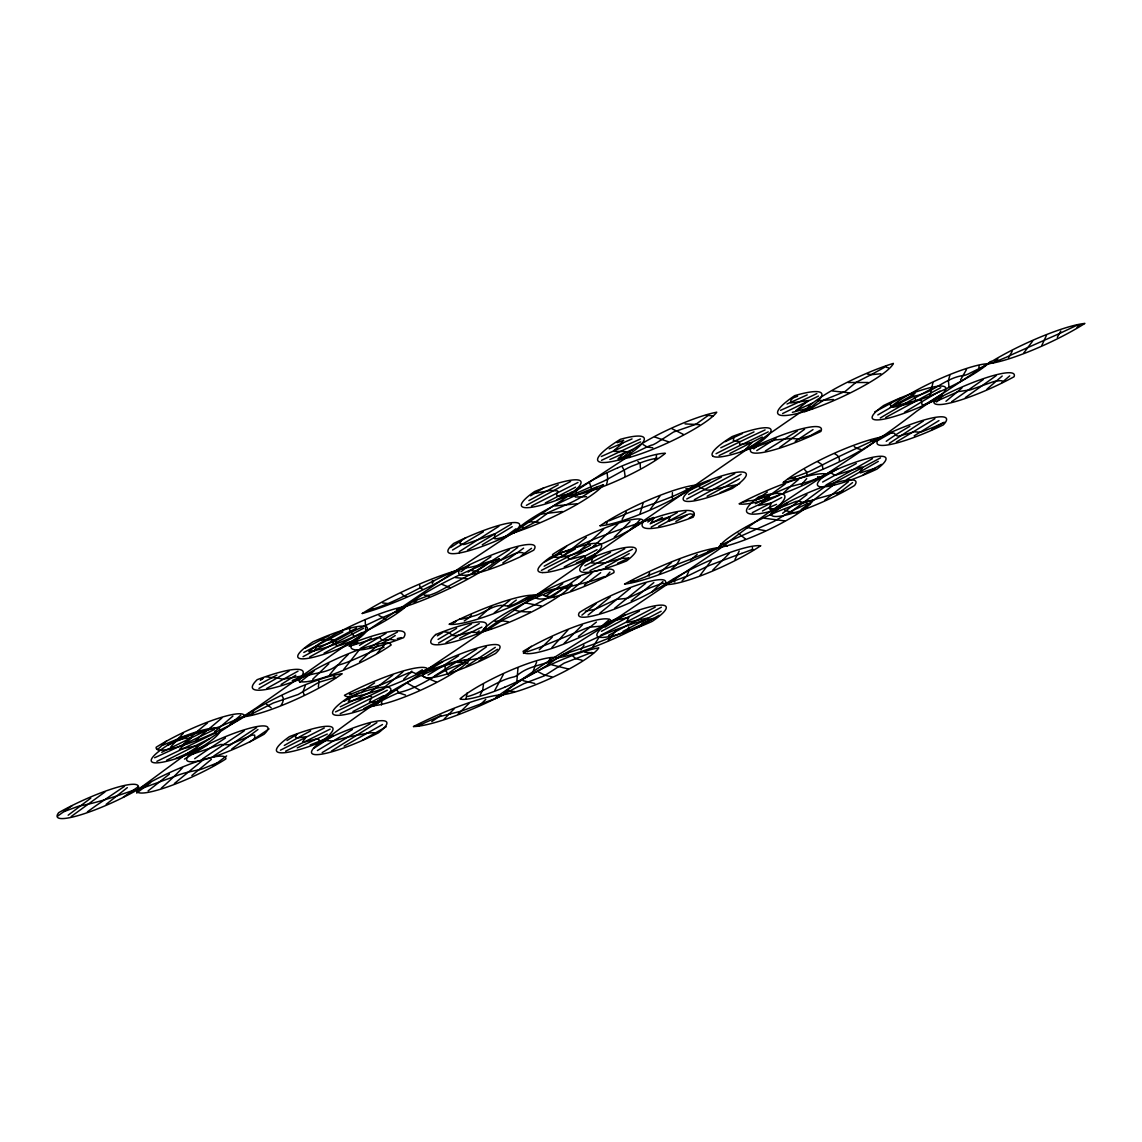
<?xml version="1.0" encoding="UTF-8"?>
<svg xmlns="http://www.w3.org/2000/svg" width="1142" height="1142" viewBox="0 0 1142 1142"><rect width="100%" height="100%" fill="white"/><g stroke="black" fill="none" stroke-linecap="round" stroke-linejoin="round"><path stroke-width="1.5" d="M419.514 584.675L420.285 588.13L422.811 589.358M365.626 630.413L365.226 620.249M483.48 684.358L482.681 690.011L480.225 694.936M378.602 700.745L363.713 708.668M444.966 666.571L445.623 670.254L448.092 674.451M591.727 489.261L589.515 482.738M580.893 649.941L584.033 645.173M746.725 501.381L743.413 502.052M672.352 498.24L672.395 492.587M522.679 527.033L523.893 528.432M640.377 467.977L640.162 463.623L637.878 461.568M1012.183 351.308L1008.586 357.589M822.939 468.677L822.112 464.708L817.772 461.768M548.117 664.615L549.959 658.063M628.7 626.887L628.143 630.555M532.572 672.881L536.64 661.96M688.697 571.428L686.756 575.939L682.131 580.778M640.134 513.486L643.06 503.179M930.188 395.089L932.886 382.77M812.49 409.022L812.076 407.751L809.963 407.023M517.983 668.099L516.841 681.232M333.264 643.803L332.95 641.262L330.68 638.092M673.166 579.422L673.423 581.264A37.572 6.524 -24.8 0 0 674.908 581.949M384.568 644.559L377.288 653.153M576.653 490.061L575.953 494.457M606.53 484.493L607.101 482.352A468.049 81.282 -24.8 0 0 607.601 477.442L607.159 473.302M349.994 692.68L350.037 694.008L351.55 693.893M471.232 615.081L470.861 615.838A18.458 3.198 -24.8 0 1 468.834 617.836L464.237 620.962M1077.049 327.354L1079.79 324.87M544.491 591.071L537.354 596.524M252.268 714.421L253.453 711.566M806.837 474.472L806.794 472.074L804.61 469.619M381.856 698.861L381.499 704.957M679.747 559.394L676.649 564.662L671.624 569.173M503.479 674.208L494.729 690.539M1046.486 335.305L1041.804 345.469M502.937 538.353L515.956 528.803M817.615 476.799L817.658 477.684L819.471 476.714M735.005 559.466L739.202 551.072M949.873 375.204L948.388 380.686L948.988 386.71M966.532 369.48L960.55 379.858M599.107 637.279L593.012 646.7M305.414 685.314L303.044 691.552L304.143 695.035M319.018 681.032L318.361 687.07M313.879 651.126L317.105 646.129M296.206 734.948L295.45 737.09L296.52 737.918A15.003 2.612 -24.8 0 0 297.934 737.875L306.47 736.633L302.701 741.715L303.158 742.371L315.363 739.231A13.447 2.341 -24.8 0 1 317.305 738.945L319.003 739.531L319.146 741.543A27.394 4.754 -24.8 0 0 319.375 741.9L319.974 742.486A57.114 9.921 -24.8 0 0 321.816 754.134A57.114 9.921 -24.8 0 0 378.445 732.836A57.114 9.921 -24.8 0 0 376.603 721.187A57.114 9.921 -24.8 0 0 319.974 742.486A63.695 11.063 -24.8 0 1 289.454 736.633A63.695 11.063 -24.8 0 1 319.974 742.486L324.656 740.83A7.038 1.228 -24.8 0 1 325.884 740.516L332.893 741.087L345.055 737.775A32.233 5.596 -24.8 0 1 347.411 737.132L366.496 733.378M659.99 496.071L650.412 509.175M622.105 519.339L626.273 511.944M733.949 437.429L733.292 440.555L739.388 441.511L739.773 444.581L751.893 442.596L744.998 449.877L753.463 447.693A9.992 1.742 -24.8 0 0 754.591 447.378L773.191 440.598A16.131 2.798 -24.8 0 1 775.732 439.898L791.32 438.428L797.844 438.985A22.483 3.911 -24.8 0 0 799.586 438.771L810.963 435.53M465.907 699.247L467.135 692.966M630.527 452.632L629.413 457.571M616.08 630.313L608.329 640.434M700.189 575.24L711.323 560.565M606.545 524.149L607.258 522.165L604.875 522.651M978.694 370.065L979.094 365.597M183.32 733.235L170.857 746.754M645.487 621.733L641.818 623.247M793.376 397.801L797.573 396.288M662.888 581.563L651.511 592.255M411.819 671.111L403.569 679.419M891.174 403.197L890.917 403.554A37.386 6.495 -24.8 0 0 890.246 405.096L891.902 406.495A17.758 3.083 -24.8 0 0 893.415 406.424L917.183 400.285A26.766 4.654 -24.8 0 1 919.91 400.185C923.378 399.986 920.209 404.896 923.079 404.882A5.51 0.956 -24.8 0 0 924.549 404.568L934.199 400.514A61.254 10.635 -24.8 0 1 990.785 376.289A61.254 10.635 -24.8 0 1 1014.025 376.774A61.254 10.635 -24.8 0 1 957.453 400.999A61.254 10.635 -24.8 0 1 934.199 400.514A57.057 9.907 -24.8 0 1 879.597 419.771A57.057 9.907 -24.8 0 1 883.722 405.467A57.057 9.907 -24.8 0 1 938.339 386.196A57.057 9.907 -24.8 0 1 934.199 400.514L934.713 401.527L936.511 401.242L958.109 391.649L970.586 389.779L993.283 381.756A21.812 3.783 -24.8 0 1 996.352 381.014L1000.592 380.671A40.056 6.952 -24.8 0 1 1002.476 381.128L1003.133 381.899M1032.668 341.058L1023.789 352.964M358.617 650.726L343.828 669.312M801.399 484.765L806.737 478.598M649.684 572.813L648.313 575.268L649.341 576.025M898.483 403.84L911.644 397.23A11.748 2.041 -24.8 0 1 914.771 396.017C933.228 393.062 945.89 377.103 964.747 375.347A13.661 2.37 -24.8 0 0 968.073 374.105L984.161 366.082A23.083 4.011 -24.8 0 0 986.36 364.783L991.327 361.343L930.944 401.356A716.391 124.407 -24.8 0 0 916.612 411.277C855.244 459.141 786.338 496.128 725.398 544.463A389.051 67.564 -24.8 0 1 716.548 551.029L620.62 615.809A597.252 103.708 -24.8 0 1 609.243 623.047L554.826 657.121A419.143 72.788 -24.8 0 0 543.82 664.244L497.498 696.22M432.218 583.434L433.832 580.693L432.247 580.65M460.968 541.18L460.098 542.621A36.073 6.267 -24.8 0 0 460.026 543.735L463.495 544.548A16.288 2.826 -24.8 0 0 465.551 544.12L494.986 533.728L494.358 538.453A18.001 3.126 -24.8 0 0 496.242 538.767L498.74 538.367A21.141 3.669 -24.8 0 0 503.122 537.154L505.235 536.426A15.431 2.684 -24.8 0 0 508.575 535.127L515.356 532.129A29.92 5.196 -24.8 0 0 518.696 530.616L521.023 529.517A94.087 16.345 -24.8 0 0 523.222 528.446L535.498 521.908A18.086 3.141 -24.8 0 0 537.953 520.267L549.074 512.158L568.416 503.779A24.639 4.282 -24.8 0 0 574.583 500.824L581.992 496.784A46.451 8.065 -24.8 0 0 591.841 490.56L594.397 488.676M454.259 708.725L444.152 719.046M531.344 646.272L523.436 653.424M1057.292 337.29L1060.804 331.066M539.252 649.898L552.228 637.207M468.905 703.529L457.999 714.135M166.546 740.93L160.037 747.353A71.518 12.419 -24.8 0 1 157.31 749.552M885.892 365.768L885.749 367.096L888.39 367.795M758.602 445.08L753.734 448.949M420.841 723.6L418.186 725.227M582.391 624.96L564.276 643.217M997.88 358.988L994.282 361.814M552.029 647.414L568.017 629.899M697.177 554.412L690.496 560.08M581.906 615.138L596.224 603.476M182.563 767.61L179.451 770.993A430.534 74.758 -24.8 0 1 161.322 788.123M240.719 715.263L229.642 724.528M614.268 537.211L630.027 521.623M712.722 570.186L729.424 553.27M350.48 697.99L348.339 701.673L369.337 696.292A15.032 2.612 -24.8 0 1 370.822 696.206L371.849 697.234L369.437 702.159A13.504 2.341 -24.8 0 0 370.322 702.416L379.23 701.416L373.848 705.699A61.868 10.749 -24.8 0 1 334.306 714.863A61.868 10.749 -24.8 0 1 349.623 696.663A61.868 10.749 -24.8 0 1 389.151 687.513A61.868 10.749 -24.8 0 1 373.848 705.699A56.986 9.893 -24.8 0 0 428.179 686.727A56.986 9.893 -24.8 0 0 469.933 659.177A56.986 9.893 -24.8 0 0 415.588 678.162A56.986 9.893 -24.8 0 0 373.848 705.699L377.031 703.415A13.661 2.37 -24.8 0 1 378.958 702.23L387.067 697.99A44.724 7.766 -24.8 0 1 394.689 694.422L395.803 693.922A38.071 6.609 -24.8 0 1 399.129 692.48C421.769 687.541 438.499 670.939 460.197 664.587A60.74 10.549 -24.8 0 1 463.167 663.902M397.302 638.578L401.484 637.607M692.18 516.627L692.723 515.913L689.04 518.211M396.759 612.455L397.573 610.784L396.645 609.014M328.839 663.716L312.722 679.219M824.695 500.282L848.278 481.881M943.007 395.703L936.597 401.984M630.455 529.531L637.422 522.536A221.248 38.414 -24.8 0 0 639.763 519.953M214.696 731.594L232.911 716.077M494.243 612.869L509.86 600.235M359.616 661.589L368.78 653.11A394.504 68.506 -24.8 0 1 373.334 649.113L377.888 645.273M645.658 623.032L646.543 622.176A36.644 6.367 -24.8 0 0 648.042 620.234L647.771 618.379A16.031 2.784 -24.8 0 0 646.615 618.265L627.058 622.547A12.434 2.156 -24.8 0 1 626.487 622.147L628.814 617.379L610.956 621.177A60.241 10.464 -24.8 0 0 580.165 624.774A60.241 10.464 -24.8 0 0 523.122 651.311A60.241 10.464 -24.8 0 0 553.913 647.714A60.241 10.464 -24.8 0 0 610.956 621.177A57.942 10.064 -24.8 0 1 661.346 605.117A57.942 10.064 -24.8 0 1 652.168 621.391A57.942 10.064 -24.8 0 1 601.777 637.436A57.942 10.064 -24.8 0 1 610.956 621.177L603.19 625.388A4.111 0.714 -24.8 0 1 601.277 626.116L589.586 627.172A15.388 2.669 -24.8 0 0 587.059 627.886L543.107 646.001A51.319 8.908 -24.8 0 1 534.27 649.341L526.99 651.825M578.723 551.872L603.604 529.303M961.921 387.995L945.976 401.285M370.993 691.738L392.748 675.15M211.356 759.373L191.87 775.532M429.007 596.524L428.835 595.353L424.267 595.239M516.284 600.007L507.905 606.359M491.717 606.288L478.469 618.136M707.869 415.688L696.763 423.639A7.009 1.213 -24.8 0 1 693.422 425.167L673.509 432.033L656.436 442.968A18.243 3.169 -24.8 0 1 652.639 444.966C649.341 444.224 600.606 472.331 625.445 452.403A15.174 2.641 -24.8 0 0 625.716 451.604L613.525 451.347A10.107 1.756 -24.8 0 1 613.911 450.533L623.404 442.425L619.706 441.326M617.836 524.178L593.112 546.69M1009.714 375.875L1001.905 382.57M523.621 548.16L502.837 562.963M496.542 696.748L495.414 698.062L497.498 697.091M596.409 622.047L578.437 636.451M852.603 482.581L837.172 494.4M299.647 682.345L313.979 671.096M528.589 597.523L525.463 598.865M610.271 596.909L588.059 615.067M775.989 438.514L756.775 450.605M761.086 497.441L760.872 497.584A23.654 4.111 -24.8 0 0 760.344 497.941L759.244 498.697M566.575 546.347L552.885 557.524M570.529 591.171L591.856 573.098M920.309 407.451L941.679 394.204M987.073 389.065L1002.205 376.018M653.838 582.577L631.183 600.892M383.969 687.627L402.855 671.953M654.609 460.04L656.293 457.842L656.507 455.13M257.949 729.524L231.769 749.009M586.331 537.382L563.52 555.512M202.191 760.729L174.383 783.54M609.971 572.113L605.703 576.739M614.624 608.286L645.673 583.319M600.678 572.67L584.304 585.061M834.773 484.022L801.113 509.618M599.935 613.111L630.141 588.415M782.584 513.315L806.994 494.643M105.035 791.906L71.247 816.473M221.919 717.99L200.421 736.062A524.321 91.046 -24.8 0 0 196.181 739.888M422.297 669.783L416.516 673.323M127.333 787.637L106.206 804.296M169.444 774.09L148.103 790.892M68.163 815.217L90.775 798.144M562.735 583.662L550.601 592.698A257.121 44.652 -24.8 0 1 545.405 596.324M137.468 790.036L185.161 754.876L256.222 707.94L336.904 651.383L448.62 575.397L560.679 501.024A718.789 124.821 -24.8 0 1 572.613 493.101L629.428 455.701L621.591 459.241A68.991 11.977 -24.8 0 0 620.32 439.342A68.991 11.977 -24.8 0 0 621.591 459.241A59.627 10.349 -24.8 0 0 676.15 438.856A59.627 10.349 -24.8 0 0 716.748 412.205A59.627 10.349 -24.8 0 0 662.189 432.59A59.627 10.349 -24.8 0 0 621.591 459.241M212.583 766.382L226.644 755.876M150.601 782.57L136.683 793.033M785.253 483.994L764.441 499.254M249.57 742.086L269.055 728.896M531.53 548.331L521.109 555.897M609.457 619.464L601.035 626.801M580.065 576.51L552.671 596.338M563.506 655.337L567.988 653.481M431.776 721.587L441.112 715.235M488.676 568.959L517.74 547.446M297.634 733.835L286.999 740.516M824.11 487.32L788.651 513.472M767.338 492.002L755.79 500.282M779.543 447.507L804.596 429.249M795.203 441.354L813.018 429.606M466.293 666.3L495.3 647.343M72.16 805.624L57.671 816.102M333.621 735.448L313.922 748.253M806.323 409.921L807.351 409.064L802.426 411.62M395.232 635.552L388.508 639.834A14.889 2.584 -24.8 0 1 384.169 642.047L382.313 642.903M485.778 699.404L480.868 704.171M123.108 797.302L138.539 786.553M787.595 502.68L769.851 515.213M468.092 572.113L490.974 556.739M965.375 397.602L996.052 375.761M202.405 758.959L244.231 730.851M449.391 672.609L486.335 646.929M465.907 537.639L450.633 547.589M442.625 632.597L437.315 635.837M647.799 522.037L651.311 519.382L648.899 520.638M951.7 401.67L983.262 379.558M213.754 755.99L256.565 727.625M497.427 649.313L478.983 660.947M374.276 704.171C481.796 634.638 585.746 559.937 691.51 487.862A726.298 126.12 -24.8 0 1 700.574 481.424L801.099 411.877L804.496 410.007L804.839 411.491L809.335 409.521L823.982 400L845.151 391.463L855.943 382.427L868.662 375.918A25.909 4.497 -24.8 0 0 871.66 374.419L884.365 367.41M596.438 556.011L593.141 558.081A12.591 2.184 -24.8 0 1 589.286 560.122L586.403 561.45M838.157 468.62L819.942 479.012M561.65 552.742L544.606 561.964M889.29 443.367L923.478 420.97M765.397 450.904L797.344 430.991M459.37 551.6L498.94 526.262M804.839 411.491A62.682 10.892 -24.8 0 0 893.372 363.399A62.682 10.892 -24.8 0 0 804.839 411.491A71.875 12.476 -24.8 0 0 794.675 395.66A71.875 12.476 -24.8 0 0 804.839 411.491L810.406 407.608L792.362 412.333M124.521 786.31L96.528 805.281A448.763 77.927 -24.8 0 0 87.406 811.834M295.821 675.207L281.118 684.486M476.699 649.127L434.417 676.021M512.201 526.69L482.267 544.777M472.274 573.27L509.489 549.616M207.644 744.955L184.476 759.102M938.952 420.584L914.2 435.83M260.376 680.318L263.431 678.148L261.19 679.062M386.053 633.296L360.33 648.485M322.172 752.592L370.136 723.728M453.445 622.947L456.429 620.977L453.16 622.747M934.913 418.729L896.384 441.983M374.619 682.887L371.307 685.014A45.88 7.965 -24.8 0 0 361.5 692.751M442.796 661.775L422.369 673.866M376.903 722.615L331.494 751.051M359.544 645.33L364.012 642.546A149.788 26.009 -24.8 0 1 366.354 641.119L371.421 638.092M604.846 627.272L611.498 623.161A201.663 35.017 -24.8 0 1 624.888 615.11M530.573 495.828L543.778 487.848M878.312 461.368L846.408 479.711M483.394 531.772L452.546 550.03M317.39 750.537L352.378 729.51M467.535 550.144L511.43 524.05M296.606 679.262L298.533 677.92L292.266 680.504M931.601 429.763L944.234 422.197M675.85 521.48L686.913 515.071M634.224 580.579L630.227 581.663M825.994 485.022L872.517 458.641M289.069 671.111L258.934 688.412M362.556 740.23L386.182 726.783M881.396 464.366L871.175 470.304A215.367 37.401 -24.8 0 1 864.637 473.973L863.209 474.758M596.638 487.406L595.496 488.562L596.538 489.504M438.071 639.434L456.6 628.4M266.728 688.455L298.019 671.168M741.301 451.675L758.16 443.324M438.499 643.046L471.432 624.003M650.155 523.864L662.474 517.34M338.446 649.341L360.701 636.736M446.022 642.646L479.24 623.603M878.426 440.212L891.988 432.461M877.813 414.931L915.056 393.505M629.213 553.585L605.388 567.103M324.185 653.124L362.257 632.54M659.12 615.281L637.464 627.443M545.362 502.894L575.611 487.163M820.17 430.277L811.22 435.159M382.527 724.542L344.142 746.126M575.44 548.945L544.163 566.204M651.197 527.104L677.163 512.63M639.349 611.141L601.42 631.312M357.303 642.318L353.849 644.459L357.931 642.775M528.874 500.624L558.252 484.793M259.334 684.358L276.892 675.093M721.373 477.128L688.54 494.457M822.64 482.038L856.314 463.538M305.085 648.242L328.867 635.694M595.681 545.376L548.331 570.615M564.262 566.903L597.066 549.687M610.542 552.414L584.818 565.818M734.72 473.673L686.742 498.997M694.322 499.725L741.115 474.273M762.471 511.002L764.141 510.089A21.455 3.726 -24.8 0 1 772.877 505.892L776.546 504.379M570.615 481.453L526.391 505.335M900.224 398.272L874.701 411.934M885.692 417.458L940.765 387.68M303.03 656.679L356.461 628.1M685.928 511.816L658.534 526.419M303.801 652.453L342.943 631.911M830.805 484.536L880.539 457.856M624.745 548.831L583.462 570.201M762.271 437.015L729.924 453.46M352.935 711.523L383.569 695.706M572.285 491.745L557.082 499.454M608.558 635.38L661.375 607.201M622.918 631.412L661.147 611.255M531.487 506.034L577.995 482.452M617.165 442.696L623.732 440.255M209.657 738.588L166.618 760.272M707.084 496.213L713.593 492.773A310.553 53.931 -24.8 0 0 739.374 478.826M822.897 464.694L810.006 471.161A20.77 3.612 -24.8 0 1 806.766 472.56L798.9 475.557A39.485 6.852 -24.8 0 1 792.591 477.57L790.735 478.084M655.18 607.173L600.606 635.352M720.802 447.778L754.02 431.876M752.307 512.672L781.699 497.541M344.013 701.316L352.764 696.62A100.853 17.515 -24.8 0 0 358.631 693.294M340.259 706.798L371.964 691.381M285.643 751.179L330.152 729.153M280.432 750.18L324.271 728.025M818.486 396.06L782.613 413.547M719.089 455.572L768.238 431.876M720.131 492.73L739.659 483.566M632.411 549.302L590.057 570.615M541.422 570.372L575.739 552.899A482.024 83.709 -24.8 0 0 590.457 545.205M340.216 713.65L387.281 690.211M156.868 761.357L216.338 732.507M161.736 752.293L205.06 731.094M779.386 495.171L748.981 509.261M755.362 503.693L769.522 497.155M725.227 441.668L733.878 437.5A165.761 28.778 -24.8 0 1 742.414 433.517M942.892 422.925L938.653 424.938A41.169 7.152 -24.8 0 1 934.156 426.965L922.236 431.605A10.606 1.841 -24.8 0 1 919.824 432.204L914.271 431.79L898.74 436.173L896.784 435.744L894.029 433.075L890.36 433.075A6.624 1.156 -24.8 0 0 888.576 433.632L880.325 437.286A64.58 11.22 -24.8 0 1 783.055 482.595A64.58 11.22 -24.8 0 1 880.325 437.286A62.039 10.778 -24.8 0 1 943.249 424.938A62.039 10.778 -24.8 0 1 880.325 437.286L847.707 452.432A119.253 20.713 -24.8 0 0 822.854 464.694M601.534 460.326L640.605 441.911M617.465 563.377L628.957 558.038M335.505 711.894L383.883 688.954M632.026 438.928L609.186 448.849M709.81 480.739L690.525 489.932M807.208 394.889L787.009 404.011M387.566 603.504L382.641 602.947M1077.791 324.87L1063.145 331.794A70.219 12.191 -24.8 0 0 1059.976 333.336L1012.854 354.177A69.705 12.105 -24.8 0 1 1006.116 357.332L993.997 362.385A10.949 1.899 -24.8 0 1 991.813 363.056L988.073 363.741A59.584 10.349 -24.8 0 0 939.152 379.115A59.584 10.349 -24.8 0 0 890.346 407.294A59.584 10.349 -24.8 0 0 939.266 391.906A59.584 10.349 -24.8 0 0 988.073 363.741A69.248 12.02 -24.8 0 0 1084.9 323.414A69.248 12.02 -24.8 0 0 988.073 363.741M163.049 745.112L181.021 737.632L217.837 727.326A13.233 2.298 -24.8 0 0 220.849 726.226L240.234 717.733A6.081 1.056 -24.8 0 1 241.547 717.304L250.526 714.564L273.266 703.001L298.248 694.45L316.862 683.473A8.28 1.442 -24.8 0 1 320.131 681.917L333.978 677.777M297.248 747.939L327.283 734.063M167.817 745.226L189.729 735.391A281.646 48.906 -24.8 0 1 195.696 732.807M576.396 563.049L589.971 556.554A147.718 25.652 -24.8 0 0 595.296 553.899M175.911 758.431L203.861 746.14M601.292 456.5L640.419 438.999M609.871 459.498L632.711 449.406M812.462 403.083L795.76 410.692L808.607 400.514L791.178 402.869A24.61 4.268 -24.8 0 1 790.521 402.526L790.892 400.371A39.113 6.795 -24.8 0 1 792.705 398.287M805.695 504.379L791.463 511.116A21.941 3.811 -24.8 0 0 788.665 512.658L776.403 520.024A19.585 3.397 -24.8 0 1 773.591 521.551L724.156 543.521A8.351 1.456 -24.8 0 0 722.443 544.534L718.703 547.618A80.368 13.961 -24.8 0 0 624.517 584.104A80.368 13.961 -24.8 0 0 718.703 547.618A57.528 9.992 -24.8 0 0 774.733 526.705A57.528 9.992 -24.8 0 0 812.904 500.225L815.831 499.168A31.947 5.553 -24.8 0 1 818.514 498.283L828.935 495.371A72.703 12.619 -24.8 0 0 831.362 494.686L843.324 490.974M216.652 763.17L202.505 768.809A20.356 3.54 -24.8 0 1 199.879 769.608L188.744 771.963A35.616 6.181 -24.8 0 0 173.827 776.717L142.436 788.166A31.248 5.425 -24.8 0 0 139.695 789.136L136.726 790.235A58.171 10.107 -24.8 0 1 78.141 815.588A58.171 10.107 -24.8 0 1 58.713 812.647A58.171 10.107 -24.8 0 1 117.298 787.281A58.171 10.107 -24.8 0 1 136.726 790.235A58.099 10.092 -24.8 0 0 167.903 786.781A58.099 10.092 -24.8 0 0 225.859 758.945A58.099 10.092 -24.8 0 0 194.682 762.399A58.099 10.092 -24.8 0 0 136.726 790.235L134.927 789.993A6.138 1.071 -24.8 0 0 133.8 790.221C116.227 796.117 98.583 802.426 80.44 805.795A14.96 2.598 -24.8 0 0 78.227 806.309L64.152 811.548M310.196 744.969L324.842 739.045M349.309 694.736L363.499 689.254L376.96 686.014A21.798 3.783 -24.8 0 0 382.299 684.272L408.665 672.852L412.719 672.253L417.187 674.251L427.722 668.927A57.985 10.064 -24.8 0 1 485.25 645.915A57.985 10.064 -24.8 0 1 495.557 653.452A57.985 10.064 -24.8 0 1 438.028 676.464A57.985 10.064 -24.8 0 1 427.722 668.927A68.606 11.92 -24.8 0 0 344.441 695.292A68.606 11.92 -24.8 0 0 427.722 668.927L427.75 670.325A6.823 1.185 -24.8 0 0 428.593 670.311L455.016 661.661A28.564 4.953 -24.8 0 1 458.37 660.933L466.022 660.419A53.103 9.222 -24.8 0 0 467.649 660.262L475.7 658.905A148.389 25.766 -24.8 0 1 477.57 658.577L485.921 657.321M608.814 520.938L622.847 515.242A24.981 4.34 -24.8 0 0 625.944 513.843C647.228 505.192 669.269 499.497 689.654 488.262A50.048 8.693 -24.8 0 0 693.48 486.62L695.664 485.65A39.513 6.866 -24.8 0 1 697.091 485.036A60.269 10.464 -24.8 0 1 742.628 472.046A60.269 10.464 -24.8 0 1 732.422 488.391A60.269 10.464 -24.8 0 1 686.884 501.395A60.269 10.464 -24.8 0 1 697.091 485.036L697.334 485.521A39.299 6.823 -24.8 0 0 697.805 486.049L705.099 489.747A47.25 8.208 -24.8 0 0 713.436 489.461L723.999 487.106A102.466 17.787 -24.8 0 1 728.91 486.121L735.248 485.065M874.743 468.377L860.269 472.931L859.897 471.846L862.867 467.435L861.339 467.078L836.272 474.958A14.061 2.441 -24.8 0 1 834.645 475.101L830.919 472.874A6.695 1.156 -24.8 0 0 829.948 473.045L826.451 474.073A73.787 12.819 -24.8 0 1 739.102 503.793A73.787 12.819 -24.8 0 1 826.451 474.073A59.284 10.292 -24.8 0 1 878.284 456.4A59.284 10.292 -24.8 0 1 876.942 469.105A59.284 10.292 -24.8 0 1 825.109 486.777A59.284 10.292 -24.8 0 1 826.451 474.073L821.426 476.585A14.018 2.441 -24.8 0 1 818.942 477.713L811.562 480.582A39.77 6.909 -24.8 0 1 804.967 482.738L804.068 482.995A33.475 5.81 -24.8 0 1 801.513 483.68L788.865 487.006L767.253 496.185A26.095 4.539 -24.8 0 1 760.8 498.44L754.22 500.139A42.768 7.423 -24.8 0 1 748.924 500.796L747.125 500.667M604.603 576.553L591.513 581.078A23.768 4.125 -24.8 0 1 589.229 581.663L565.005 587.845L556.996 588.687A39.956 6.938 -24.8 0 0 554.998 588.972A45.395 7.88 -24.8 0 0 549.673 590.171L541.95 592.598A12.619 2.184 -24.8 0 0 539.738 593.483L535.47 595.367A78.984 13.718 -24.8 0 0 449.092 624.26A78.984 13.718 -24.8 0 0 535.47 595.367A63.695 11.063 -24.8 0 1 613.882 572.67A63.695 11.063 -24.8 0 1 535.47 595.367C525.034 595.239 516.726 606.673 506.034 605.917C494.572 602.862 483.851 613.968 472.717 616.266A20.599 3.569 -24.8 0 1 469.933 617.194L462.881 618.85A38.4 6.666 -24.8 0 1 459.555 619.107M624.788 456.586L618.193 458.599M461.339 569.073L462.21 568.745M631.24 582.42L645.016 577.038A25.995 4.511 -24.8 0 0 648.185 575.625C669.854 566.575 692.123 559.494 713.522 549.488A45.609 7.923 -24.8 0 1 717.419 548.074L718.703 547.618A57.528 9.992 -24.8 0 1 756.875 521.137A57.528 9.992 -24.8 0 1 812.904 500.225L803.954 502.808L799.057 501.138L795.96 501.438L776.274 509.175A32.19 5.596 -24.8 0 0 773.163 510.574L772.577 510.845A80.383 13.961 -24.8 0 0 758.83 496.713A80.383 13.961 -24.8 0 0 772.577 510.845A56.857 9.878 -24.8 0 0 794.675 512.672A56.857 9.878 -24.8 0 0 854.53 485.507A56.857 9.878 -24.8 0 0 832.432 483.68A56.857 9.878 -24.8 0 0 772.577 510.845L773.419 509.589A10.307 1.784 -24.8 0 0 773.462 509.246L769.108 507.79L771.464 502.98L758.502 505.478L767.838 497.598A10.021 1.742 -24.8 0 0 768.195 496.756L761.371 497.227M752.321 549.502L741.672 553.427M707.84 551.6L710.838 550.615A6.838 1.185 -24.8 0 1 712.294 550.33M467.606 696.534C484.137 692.238 497.37 680.332 514.185 676.835A6.224 1.085 -24.8 0 0 517.24 675.436C530.302 663.916 548.574 665.586 562.007 655.18A7.337 1.27 -24.8 0 1 563.763 654.337L591.442 645.016A47.521 8.251 -24.8 0 0 597.166 642.86L627.072 630.884A47.122 8.18 -24.8 0 0 630.127 629.613L637.379 626.43A85.279 14.803 -24.8 0 0 644.63 623.061M591.913 652.382L564.162 663.131L544.249 675.864L524.007 683.573L510.645 690.539A82.352 14.304 -24.8 0 1 507.79 692.152L505.264 693.565A31.162 5.41 -24.8 0 0 503.208 694.721L497.684 697.548A9.307 1.613 -24.8 0 1 495.185 698.647L461.311 711.123L439.185 716.691A18.015 3.126 -24.8 0 0 436.215 717.776L425.923 722.258A37.029 6.424 -24.8 0 0 419.1 725.641M384.083 647.186C367.81 651.968 353.392 661.404 336.876 665.5C325.356 674.865 309.896 671.596 298.348 679.904A73.473 12.762 -24.8 0 1 257.193 679.661A73.473 12.762 -24.8 0 1 298.348 679.904A57.357 9.964 -24.8 0 0 334.121 673.908A57.357 9.964 -24.8 0 0 391.135 645.016A57.357 9.964 -24.8 0 0 355.362 651.011A57.357 9.964 -24.8 0 0 298.348 679.904L302.259 676.392A8.251 1.427 -24.8 0 0 302.002 676.035L283.287 679.133A35.174 6.11 -24.8 0 1 282.031 679.119L277.963 678.034A67.407 11.705 -24.8 0 0 277.006 677.848L271.953 677.534A144.606 25.11 -24.8 0 1 270.454 677.406L266.072 676.735M788.451 478.855L795.403 478.084M370.422 609.985C400.585 600.806 426.537 582.491 455.501 570.843A21.398 3.712 -24.8 0 1 457.828 570.144L463.938 568.145A8.137 1.413 -24.8 0 1 465.208 567.745C475.443 567.603 484.465 562.149 494.286 560.322C504.621 562.649 515.242 548.817 524.107 553.385A48.235 8.379 -24.8 0 1 523.935 554.27M179.323 739.859L180.322 739.559A38.7 6.724 -24.8 0 1 184.247 738.489L191.028 738.06L179.451 749.452L195.81 745.883A13.733 2.384 -24.8 0 1 197.28 745.897L197.595 747.339L194.226 750.851A21.655 3.754 -24.8 0 1 192.57 752.107L190.6 753.449A57 9.893 -24.8 0 1 151.472 761.428A57 9.893 -24.8 0 1 180.807 737.461A57 9.893 -24.8 0 1 219.935 729.495A57 9.893 -24.8 0 1 190.6 753.449L191.456 754.262A8.337 1.442 -24.8 0 0 192.299 754.234L220.763 744.484L229.328 744.741L251.939 735.134L254.637 735.091L254.894 737.19A58.999 10.249 -24.8 0 1 254.266 738.36M534.399 493.43L550.715 490.375L557.553 490.903A31.262 5.425 -24.8 0 1 557.824 492.102C552.771 499.454 564.89 494.229 568.402 494.3A6.338 1.099 -24.8 0 1 568.687 494.515L567.717 496.013A61.939 10.763 -24.8 0 1 524.621 507.576A61.939 10.763 -24.8 0 1 534.642 491.488A61.939 10.763 -24.8 0 1 577.738 479.925A61.939 10.763 -24.8 0 1 567.717 496.013L571.485 495.114A12.89 2.241 -24.8 0 0 573.612 494.429L603.276 481.367A31.776 5.524 -24.8 0 0 608.329 478.755L627.986 467.935A19.742 3.426 -24.8 0 1 631.983 466.093L643.36 461.753A48.392 8.408 -24.8 0 1 650.812 459.484L657.05 458.099M459.812 634.852L471.032 632.225L478.412 632.597A18.029 3.126 -24.8 0 0 479.44 632.497L479.968 632.411M558.324 553.527L569.287 550.33A11.72 2.041 -24.8 0 0 572.556 548.931C593.54 538.325 615.809 530.93 638.05 523.364A28.393 4.925 -24.8 0 0 639.777 522.865L653.381 517.483L654.238 517.726L650.983 522.808L670.34 516.527L668.341 520.652L669.283 521.095L688.012 514.4A11.634 2.027 -24.8 0 1 690.325 513.843L694.136 514.628M769.865 509.632L772.549 509.303M416.63 600.92L413.575 601.82L414.632 602.062M449.491 714.064L450.219 713.907M817.858 400.856L833.489 399.486M539.666 514.214L562.378 511.516M480.753 632.283L486.892 630.056A5.51 0.956 -24.8 0 0 488.59 629.242L503.636 619.506L519.31 612.141A66.436 11.534 -24.8 0 0 563.691 588.087M494.971 621.348L502.123 620.791L508.161 621.748M468.006 663.059L457.214 662.374M880.882 373.748L871.874 374.647L867.249 374.019M720.631 543.835L724.371 544.077L727.168 546.19M316.22 646.729L318.804 646.301A40.527 7.038 -24.8 0 0 323.1 645.273L335.049 641.09L348.624 633.639A19.5 3.383 -24.8 0 1 351.508 632.097L379.729 618.778A35.388 6.138 -24.8 0 1 382.984 617.351L400.471 609.842A8.008 1.385 -24.8 0 0 402.084 608.957L406.095 606.345A76.129 13.219 -24.8 0 1 499.497 558.738A76.129 13.219 -24.8 0 1 406.095 606.345A61.497 10.678 -24.8 0 1 360.401 633.696A61.497 10.678 -24.8 0 1 308.868 651.725A61.497 10.678 -24.8 0 1 354.562 624.374A61.497 10.678 -24.8 0 1 406.095 606.345L411.791 601.891L434.56 593.369A18.8 3.269 -24.8 0 0 437.771 591.927L460.126 579.908A79.669 13.832 -24.8 0 1 462.938 578.409L475.086 571.871A34.474 5.981 -24.8 0 0 477.827 570.272L483.066 566.96A54.887 9.536 -24.8 0 0 489.632 562.221M493.43 561.764L490.974 562.321L491.56 562.849M483.923 629.042L491.66 628.671M529.103 521.737L538.924 522.237M555.098 505.949L576.853 503.765M320.117 639.891L333.907 639.691M505.778 690.967L514.728 691.595M596.724 563.22L604.846 562.806A25.724 4.468 -24.8 0 0 606.944 562.378L619.392 558.98A29.464 5.11 -24.8 0 1 622.29 558.367L628.371 558.138M595.739 563.292L591.684 562.878L592.098 558.395A8.137 1.413 -24.8 0 0 591.57 558.324L584.433 559.694L585.332 556.425L584.347 555.697L571.899 558.881A12.533 2.17 -24.8 0 1 570.086 559.166L567.474 557.539A45.295 7.866 -24.8 0 0 566.989 557.096L563.463 555.968A80.996 14.061 -24.8 0 1 562.706 555.669L560.308 553.713M868.248 382.499L848.163 382.499M585.318 611.141L594.183 609.514A9.864 1.713 -24.8 0 0 597.323 608.286L616.109 599.45L627.643 598.265L650.269 587.73L662.146 583.434A10.064 1.742 -24.8 0 1 663.416 583.248L664.83 584.404A56.629 9.835 -24.8 0 1 605.074 612.455A56.629 9.835 -24.8 0 1 579.437 612.469A56.629 9.835 -24.8 0 1 639.206 584.418A56.629 9.835 -24.8 0 1 664.83 584.404L668.284 583.105A35.145 6.11 -24.8 0 1 671.282 582.006L688.098 575.768L705.442 567.288A28.093 4.882 -24.8 0 1 709.61 565.361L735.948 555.469A135.013 23.44 -24.8 0 0 741.672 553.427M336.005 677.62L333.792 676.25M575.211 497.027L586.631 496.67M467.292 578.78L455.401 577.581M472.031 570.886L478.626 571.228M685.928 488.633L687.855 489.376A10.721 1.856 -24.8 0 1 687.256 490.261M652.781 447.764L647.157 447.036L643.217 444.609M699.546 424.653L685.072 423.91M454.887 572.185L452.203 572.742M810.278 504.364L806.794 503.565L805.467 501.138M584.847 652.225L593.612 652.938M444.01 631.826L448.578 632.411A55.53 9.65 -24.8 0 1 449.477 632.882L452.332 635.395A34.774 6.038 -24.8 0 0 459.726 634.895M784.554 520.852L764.426 518.254M832.575 390.978L849.163 392.862M713.393 416.059L706.455 415.103M746.268 527.39L765.111 530.63M534.827 683.487L523.164 680.703M543.763 595.439L553.87 597.494M525.977 603.047L541.351 605.974M551.886 676.878L544.591 675.079L537.982 671.696M582.22 660.276L575.768 658.663L573.07 656.25M567.089 588.63L562.549 588.073A117.469 20.399 -24.8 0 0 561.25 588.002M406.552 596.666L403.44 595.467L401.099 592.955M405.51 695.064L399.029 692.966L396.745 689.925M450.034 587.573L442.04 584.39M568.116 668.927L551.914 664.872M395.632 640.234L390.835 639.477A39.299 6.823 -24.8 0 0 389.379 639.563L382.641 640.177A21.384 3.712 -24.8 0 1 381.742 639.934L379.629 637.407A15.888 2.755 -24.8 0 0 377.831 637.45L349.166 646.358L352.221 643.117A57.671 10.021 -24.8 0 0 363.099 626.116A57.671 10.021 -24.8 0 0 313.008 641.847A57.671 10.021 -24.8 0 0 302.145 658.848A57.671 10.021 -24.8 0 0 352.221 643.117A79.041 13.718 -24.8 0 1 403.611 637.65A79.041 13.718 -24.8 0 1 352.221 643.117L353.206 641.704A4.939 0.856 -24.8 0 0 352.764 641.447C348.581 640.819 333.864 650.483 335.876 642.589A51.947 9.022 -24.8 0 0 333.949 639.677M266.443 704.143L271.168 707.826M668.441 441.783L654.937 437.058M385.925 619.221L379.001 615.538M422.04 675.936L436.215 681.931M683.373 434.403L671.881 428.678M910.845 394.304L913.686 396.217A240.491 41.769 -24.8 0 1 915.584 399.886M407.194 683.13L419.514 690.011M738.26 533.186L745.283 538.838M353.749 635.951L349.823 630.17A350.451 60.854 -24.8 0 1 349.566 627.558M753.449 550.301L752.692 549.359A121.323 21.07 -24.8 0 1 752.45 547.475M622.162 466.735L624.303 470.504L625.131 476.342M281.946 695.621L283.245 698.033L282.93 701.602A130.245 22.612 -24.8 0 1 281.132 705.156M373.819 608.615A11.82 2.056 -24.8 0 1 368.195 610.513M469.747 564.576A70.133 12.177 -24.8 0 1 460.968 571.728M309.753 656.893A511.131 88.762 -24.8 0 1 363.484 628.328M369.494 647.514A114.072 19.814 -24.8 0 1 397.43 632.083M329.867 674.565A476.985 82.824 -24.8 0 1 347.967 654.737M183.562 744.256A306.399 53.203 -24.8 0 1 207.473 722.986M214.468 729.467A311.937 54.174 -24.8 0 1 154.627 757.731M194.682 758.702A386.253 67.078 -24.8 0 1 225.445 738.032M322.929 741.7A676.449 117.469 -24.8 0 1 374.176 704.2M816.873 393.547A185.703 32.247 -24.8 0 1 780.543 410.321M716.077 453.702A223.175 38.757 -24.8 0 1 765.083 429.92M476.828 633.796A35.145 6.11 -24.8 0 1 479.169 630.869M459.655 638.321A93.987 16.316 -24.8 0 1 481.895 627.086M530.302 611.841A230.927 40.098 -24.8 0 1 513.629 609.6M458.641 655.708A237.151 41.183 -24.8 0 1 427.979 675.036M284.287 745.455A199.85 34.703 -24.8 0 1 310.681 730.88M366.611 733.307A86.763 15.06 -24.8 0 1 374.976 732.793M901.024 404.682A103.108 17.901 -24.8 0 1 898.012 401.727M904.521 412.305A418.928 72.745 -24.8 0 1 939.994 391.064M880.268 417.986A389.979 67.721 -24.8 0 1 931.872 388.565M876.613 440.255A32.447 5.639 -24.8 0 1 870.632 440.569M860.783 449.348A151.7 26.337 -24.8 0 1 854.216 446.508M834.745 453.859A196.667 34.146 -24.8 0 1 839.37 461.025M886.221 441.326A90.803 15.774 -24.8 0 1 909.874 426.294M784.083 492.573A233.311 40.512 -24.8 0 1 798.572 479.469M772.549 509.303A8.122 1.413 -24.8 0 1 772.948 509.646M659.362 573.912A141.993 24.653 -24.8 0 1 671.51 562.592M796.873 512.872A351.122 60.969 -24.8 0 1 784.483 509.932M190.657 753.549L190.6 753.449A56.629 9.835 -24.8 0 1 250.469 728.025A56.629 9.835 -24.8 0 1 264.059 734.249A56.629 9.835 -24.8 0 1 204.19 759.673A56.629 9.835 -24.8 0 1 190.6 753.449M617.665 467.849A60.041 10.421 -24.8 0 0 567.717 496.013A60.041 10.421 -24.8 0 0 615.452 481.453A60.041 10.421 -24.8 0 0 665.386 453.274A60.041 10.421 -24.8 0 0 617.665 467.849M459.284 553.028A59.241 10.292 -24.8 0 0 513.843 532.8A66.778 11.591 -24.8 0 1 603.533 484.722A66.778 11.591 -24.8 0 1 513.843 532.8A59.241 10.292 -24.8 0 0 508.304 523.193A59.241 10.292 -24.8 0 0 453.745 543.421A59.241 10.292 -24.8 0 0 459.284 553.028M362.257 613.497A82.138 14.261 -24.8 0 0 459.969 569.572A61.083 10.606 -24.8 0 1 515.899 546.79A61.083 10.606 -24.8 0 1 533.685 550.187A61.083 10.606 -24.8 0 1 477.756 572.956A61.083 10.606 -24.8 0 1 459.969 569.572A82.138 14.261 -24.8 0 0 362.257 613.497M186.517 744.199A58.385 10.135 -24.8 0 0 244.474 716.676A64.98 11.277 -24.8 0 1 342.172 673.737A64.98 11.277 -24.8 0 1 244.474 716.676A58.385 10.135 -24.8 0 0 214.111 719.717A58.385 10.135 -24.8 0 0 156.168 747.239A58.385 10.135 -24.8 0 0 186.517 744.199M713.093 456.258A61.111 10.606 -24.8 0 0 750.965 448.264A66.579 11.563 -24.8 0 0 820.841 431.462A66.579 11.563 -24.8 0 0 750.965 448.264A61.111 10.606 -24.8 0 0 770.036 428.564A61.111 10.606 -24.8 0 0 732.165 436.558A61.111 10.606 -24.8 0 0 713.093 456.258M600.078 525.763A65.565 11.391 -24.8 0 0 697.091 485.036A65.565 11.391 -24.8 0 0 600.078 525.763M585.047 550.558A57.029 9.907 -24.8 0 0 643.217 521.823A82.253 14.289 -24.8 0 0 693.137 517.183A82.253 14.289 -24.8 0 0 643.217 521.823A57.029 9.907 -24.8 0 0 610.77 525.763A57.029 9.907 -24.8 0 0 552.6 554.498A57.029 9.907 -24.8 0 0 585.047 550.558M542.521 572.556A60.398 10.492 -24.8 0 0 589.343 558.595A65.094 11.306 -24.8 0 1 626.601 560.922A65.094 11.306 -24.8 0 1 589.343 558.595A60.398 10.492 -24.8 0 0 597.066 543.292A60.398 10.492 -24.8 0 0 550.244 557.253A60.398 10.492 -24.8 0 0 542.521 572.556M435.687 634.524A69.234 12.02 -24.8 0 0 481.596 632.154A61.568 10.692 -24.8 0 0 537.639 608.872A61.568 10.692 -24.8 0 0 572.071 584.119A61.568 10.692 -24.8 0 0 516.027 607.416A61.568 10.692 -24.8 0 0 481.596 632.154A69.234 12.02 -24.8 0 0 435.687 634.524M760.629 545.79A62.367 10.835 -24.8 0 0 664.83 584.404A62.367 10.835 -24.8 0 0 760.629 545.79M504.636 687.256A57.086 9.907 -24.8 0 0 557.082 657.949A76.885 13.347 -24.8 0 1 653.438 618.479A76.885 13.347 -24.8 0 1 557.082 657.949A57.086 9.907 -24.8 0 0 512.43 669.54A57.086 9.907 -24.8 0 0 459.983 698.861A57.086 9.907 -24.8 0 0 504.636 687.256M413.504 726.54A81.996 14.232 -24.8 0 0 503.208 694.721A58.413 10.135 -24.8 0 0 557.724 674.908A58.413 10.135 -24.8 0 0 598.793 647.899A58.413 10.135 -24.8 0 0 544.291 667.713A58.413 10.135 -24.8 0 0 503.208 694.721A81.996 14.232 -24.8 0 0 413.504 726.54"/></g></svg>
